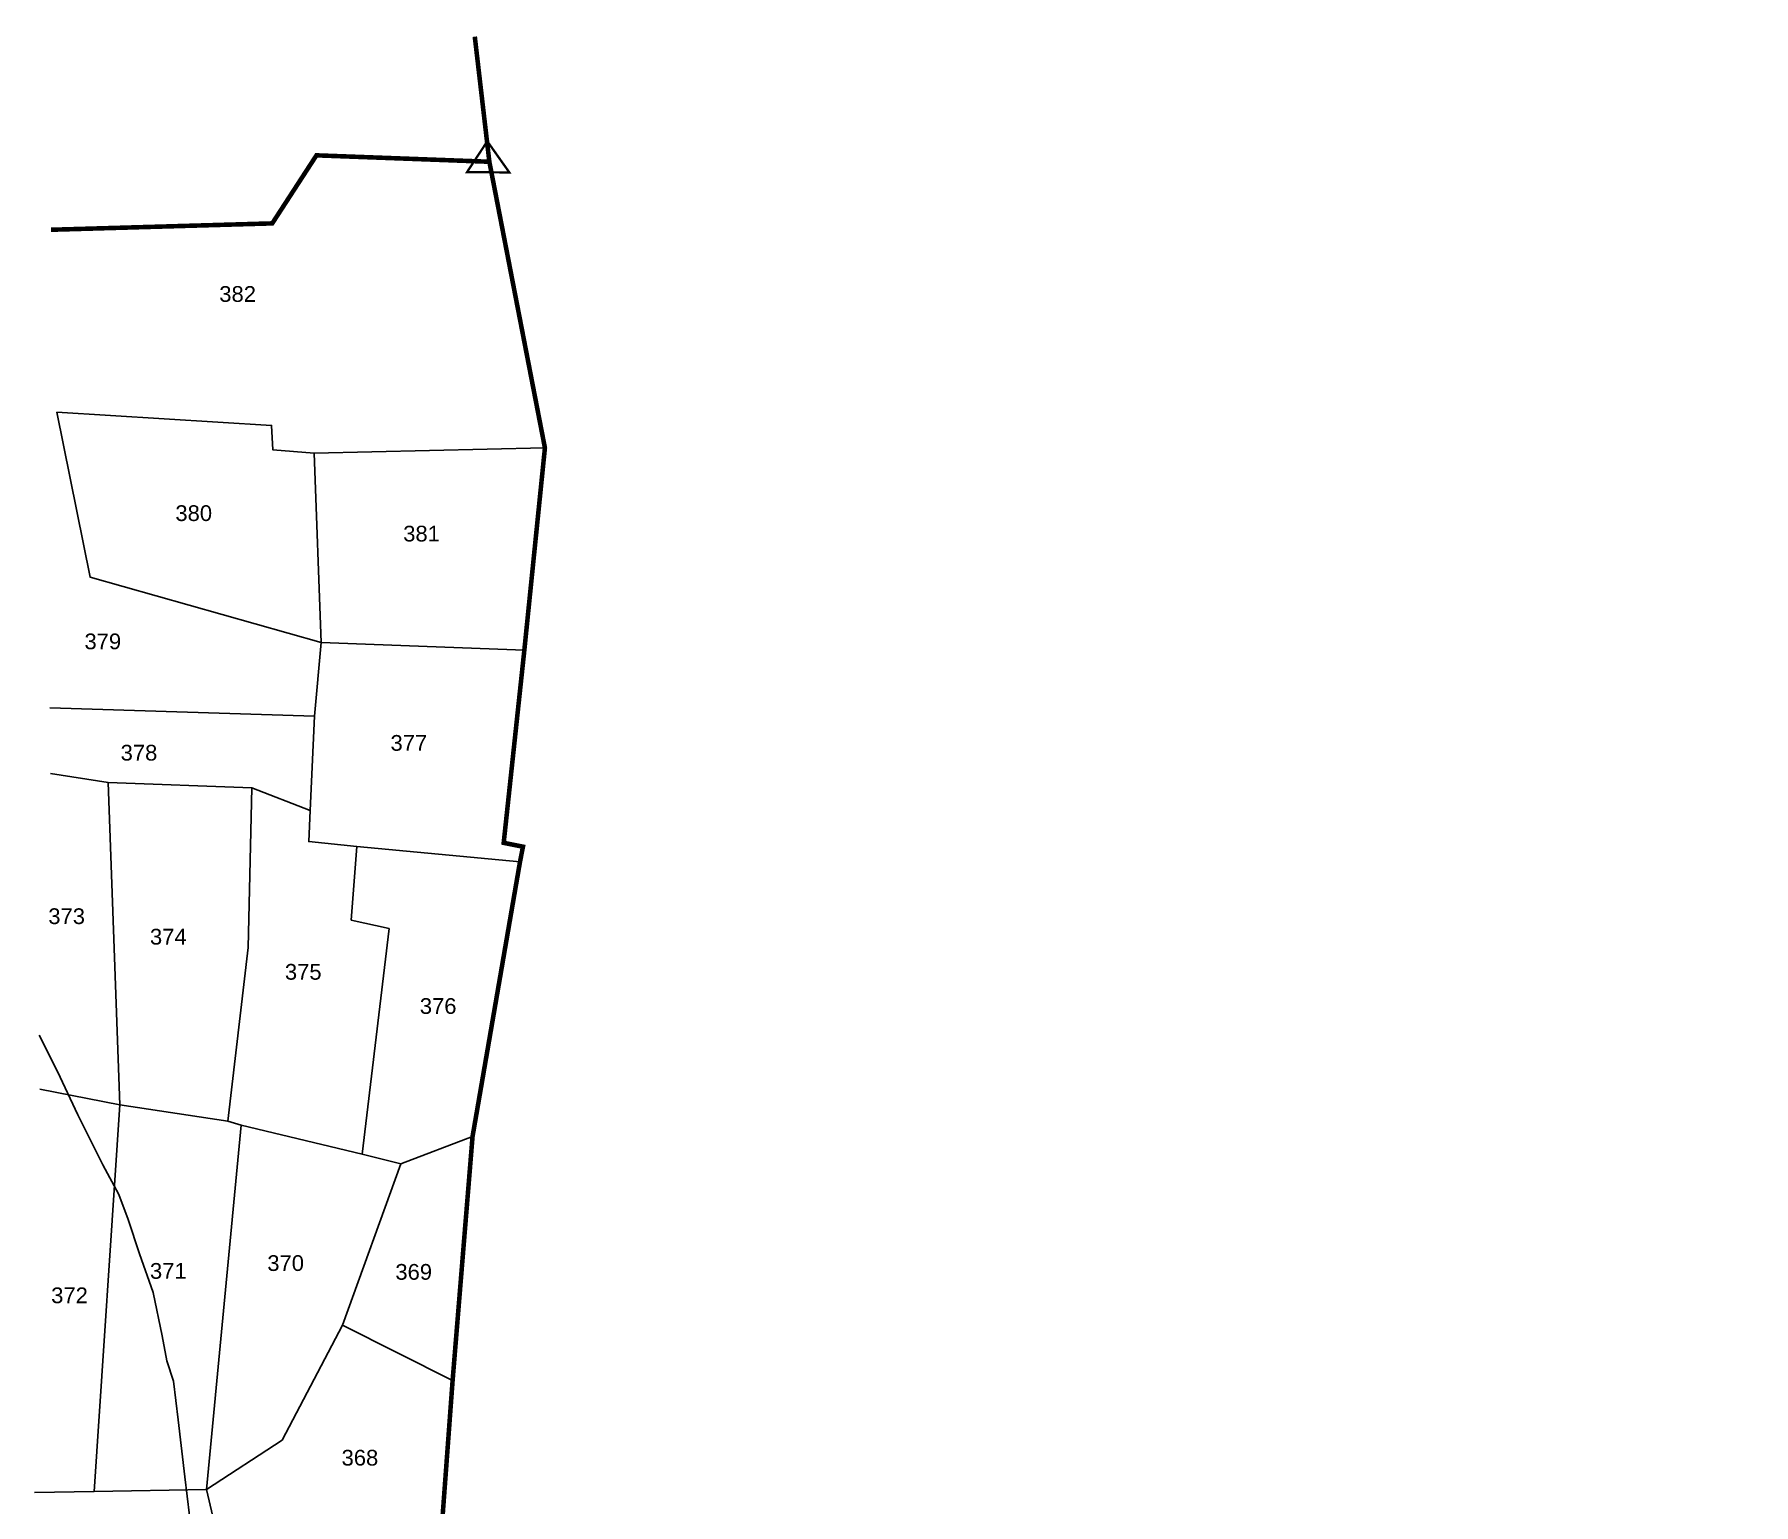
# Model space of a CAD drawing. Header units: inches. Extents: x -72 to 3350, y -615 to 1801.
# Drawn here: x 512.4 to 889.9, y 1204.4 to 1527.4 of the extents above; entities that cross this region are included whole.
import ezdxf
from ezdxf.enums import TextEntityAlignment as Align

# ---------------------------------------------------------------- set-up
doc = ezdxf.new("R2010")
doc.units = ezdxf.units.IN
doc.header["$LTSCALE"] = 15
doc.header["$MEASUREMENT"] = 0
for name, color, linetype in [('BOUNDARY', 5, 'Continuous'), ('PLOT', 255, 'Continuous'), ('PLOT NO', 7, 'Continuous'), ('ROAD', 50, 'Continuous'), ('STONES', 3, 'Continuous')]:
    doc.layers.add(name, color=color, linetype=linetype)
doc.styles.get("Standard").update_dxf_attribs({"font": 'arial.ttf'})

msp = doc.modelspace()

# ---------------------------------------------------------------- linework, layer by layer
at = {"layer": 'BOUNDARY', "const_width": 1}
for points in [[(609.14, 1526.86), (612.34, 1499.38), (624.54, 1436.52), (620.02, 1392.08), (615.49, 1349.77), (619.72, 1348.92), (619.07, 1345.61), (608.65, 1285.26), (604.27, 1231.63), (601.25, 1190.7), (630.1, 1181.38), (656.05, 1174.89), (671.63, 1138.99), (792.89, 1134.64), (853.05, 1125.01), (867.92, 1122.94), (939.64, 1129.17), (999.13, 1120.28), (1000.11, 1155.58), (1040.6, 1149.46), (1033.53, 1117.22), (1110.6, 1138.88), (1118.08, 1141.08)], [(516.09, 1484.44), (564.67, 1485.84), (574.38, 1500.79), (612.34, 1499.38)]]:
    msp.add_lwpolyline(points, dxfattribs=at)
at = {"layer": 'PLOT', "color": 0}
for points in [[(624.54, 1436.52), (573.91, 1435.37), (564.78, 1436.13), (564.52, 1441.45), (517.38, 1444.34), (524.69, 1408.14), (575.42, 1393.81), (573.94, 1377.61), (515.84, 1379.43)], [(573.91, 1435.37), (575.42, 1393.81)], [(575.42, 1393.81), (620.02, 1392.08)], [(573.94, 1377.61), (572.98, 1356.89), (560.18, 1361.82), (528.66, 1363.04), (515.96, 1364.98)], [(528.66, 1363.04), (531.22, 1292.23)], [(560.18, 1361.82), (559.37, 1326.75), (554.9, 1288.6)], [(619.07, 1345.61), (583.23, 1348.98), (572.69, 1350.03), (572.98, 1356.89)], [(583.23, 1348.98), (582.03, 1332.81), (590.34, 1330.92), (584.41, 1281.4)], [(592.87, 1279.22), (584.41, 1281.4), (557.87, 1287.72), (554.9, 1288.6), (531.22, 1292.23), (513.67, 1295.66)], [(531.22, 1292.23), (525.55, 1207.29)], [(557.87, 1287.72), (550.22, 1207.74)], [(601.25, 1190.7), (577.95, 1195.88), (551.63, 1201.75), (550.22, 1207.74), (566.88, 1218.58), (580.11, 1243.78), (592.87, 1279.22), (608.65, 1285.26)], [(580.11, 1243.78), (604.27, 1231.63)], [(550.22, 1207.74), (525.55, 1207.29), (512.45, 1207.03)]]:
    msp.add_lwpolyline(points, dxfattribs=at)
at = {"layer": 'ROAD'}
msp.add_lwpolyline([(513.5, 1307.5), (517.5, 1299.5), (522, 1290), (527.5, 1279), (531, 1272.5), (533, 1267), (535.5, 1259.5), (538.5, 1251), (540.5, 1241.5), (541.5, 1236), (543, 1231.5), (544, 1223), (545.5, 1210.5), (546.5, 1202)], dxfattribs=at)
at = {"layer": 'STONES', "color": 3, "const_width": 0.5}
msp.add_lwpolyline([(611.89, 1503.88), (607.44, 1497.11), (616.73, 1497.03), (611.89, 1503.88)], dxfattribs=at)

# ---------------------------------------------------------------- texts
at = {"layer": 'PLOT NO'}
for s, p in [('382', (557.07, 1470.33)), ('380', (547.43, 1422.19)), ('381', (597.45, 1417.69)), ('379', (527.47, 1394.02)), ('378', (535.41, 1369.57)), ('377', (594.66, 1371.72)), ('373', (519.53, 1333.65)), ('374', (541.85, 1329.15)), ('375', (571.48, 1321.43)), ('376', (601.1, 1313.92)), ('371', (541.85, 1255.73)), ('370', (567.61, 1257.45)), ('369', (595.73, 1255.52)), ('372', (520.16, 1250.37)), ('368', (583.92, 1214.7))]:
    msp.add_text(s, height=3.456, dxfattribs=at).set_placement(p, align=Align.MIDDLE_CENTER)

doc.saveas('drawing.dxf')
